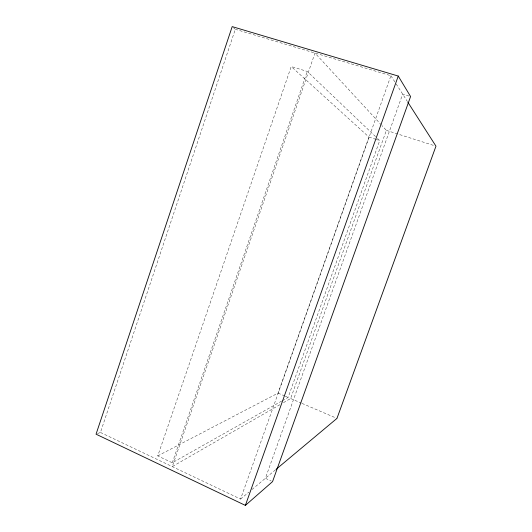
<?xml version="1.0" encoding="UTF-8"?>
<svg xmlns="http://www.w3.org/2000/svg" width="532" height="532" viewBox="0 0 532 532"><rect width="100%" height="100%" fill="white"/><g stroke="black" fill="none" stroke-linecap="round" stroke-linejoin="round"><path stroke-width="0.4" stroke-dasharray="2.66 2" d="M97.509 433.607L100.435 432.456L235.304 29.28L233.435 27.677M281.647 401.088L172.275 462.78L157.758 455.897L291.217 66.52L307.25 71.428L376.723 137.708M172.275 462.78L307.25 71.428M157.758 455.897L278.056 393.115L368.982 137.096L291.217 66.52M100.435 432.456L240.557 499.069L390.914 75.73L235.304 29.28M282.366 400.682L288.118 397.437L379.715 140.568L377.321 138.28M283.476 402.644L290.645 398.521L386.365 130.367L381.87 125.499M240.557 499.069L248.836 492.147M251.975 489.52L275.443 469.882M279.885 404.712L172.282 466.611L314.977 53.06L381.311 124.887M409.002 96.046L402.677 94.124L265.388 478.295L271.127 480.948M386.365 130.367L433.607 145.416M368.982 137.096L375.113 139.078M375.885 139.331L379.715 140.568M278.056 393.115L284.527 395.894M285.245 396.2L288.118 397.437M290.645 398.521L301.278 403.083M302.036 403.409L336.962 418.405M390.914 75.73L395.821 83.398M396.141 83.903L407.419 101.532"/><path stroke-width="0.8" d="M245.378 505.4L398.249 76.063L232.191 26.607L96.053 434.185L245.378 505.4L272.557 481.613L410.584 96.525L398.249 76.063M276.075 469.35L336.962 418.405L435.967 146.167L407.864 102.23"/></g></svg>
